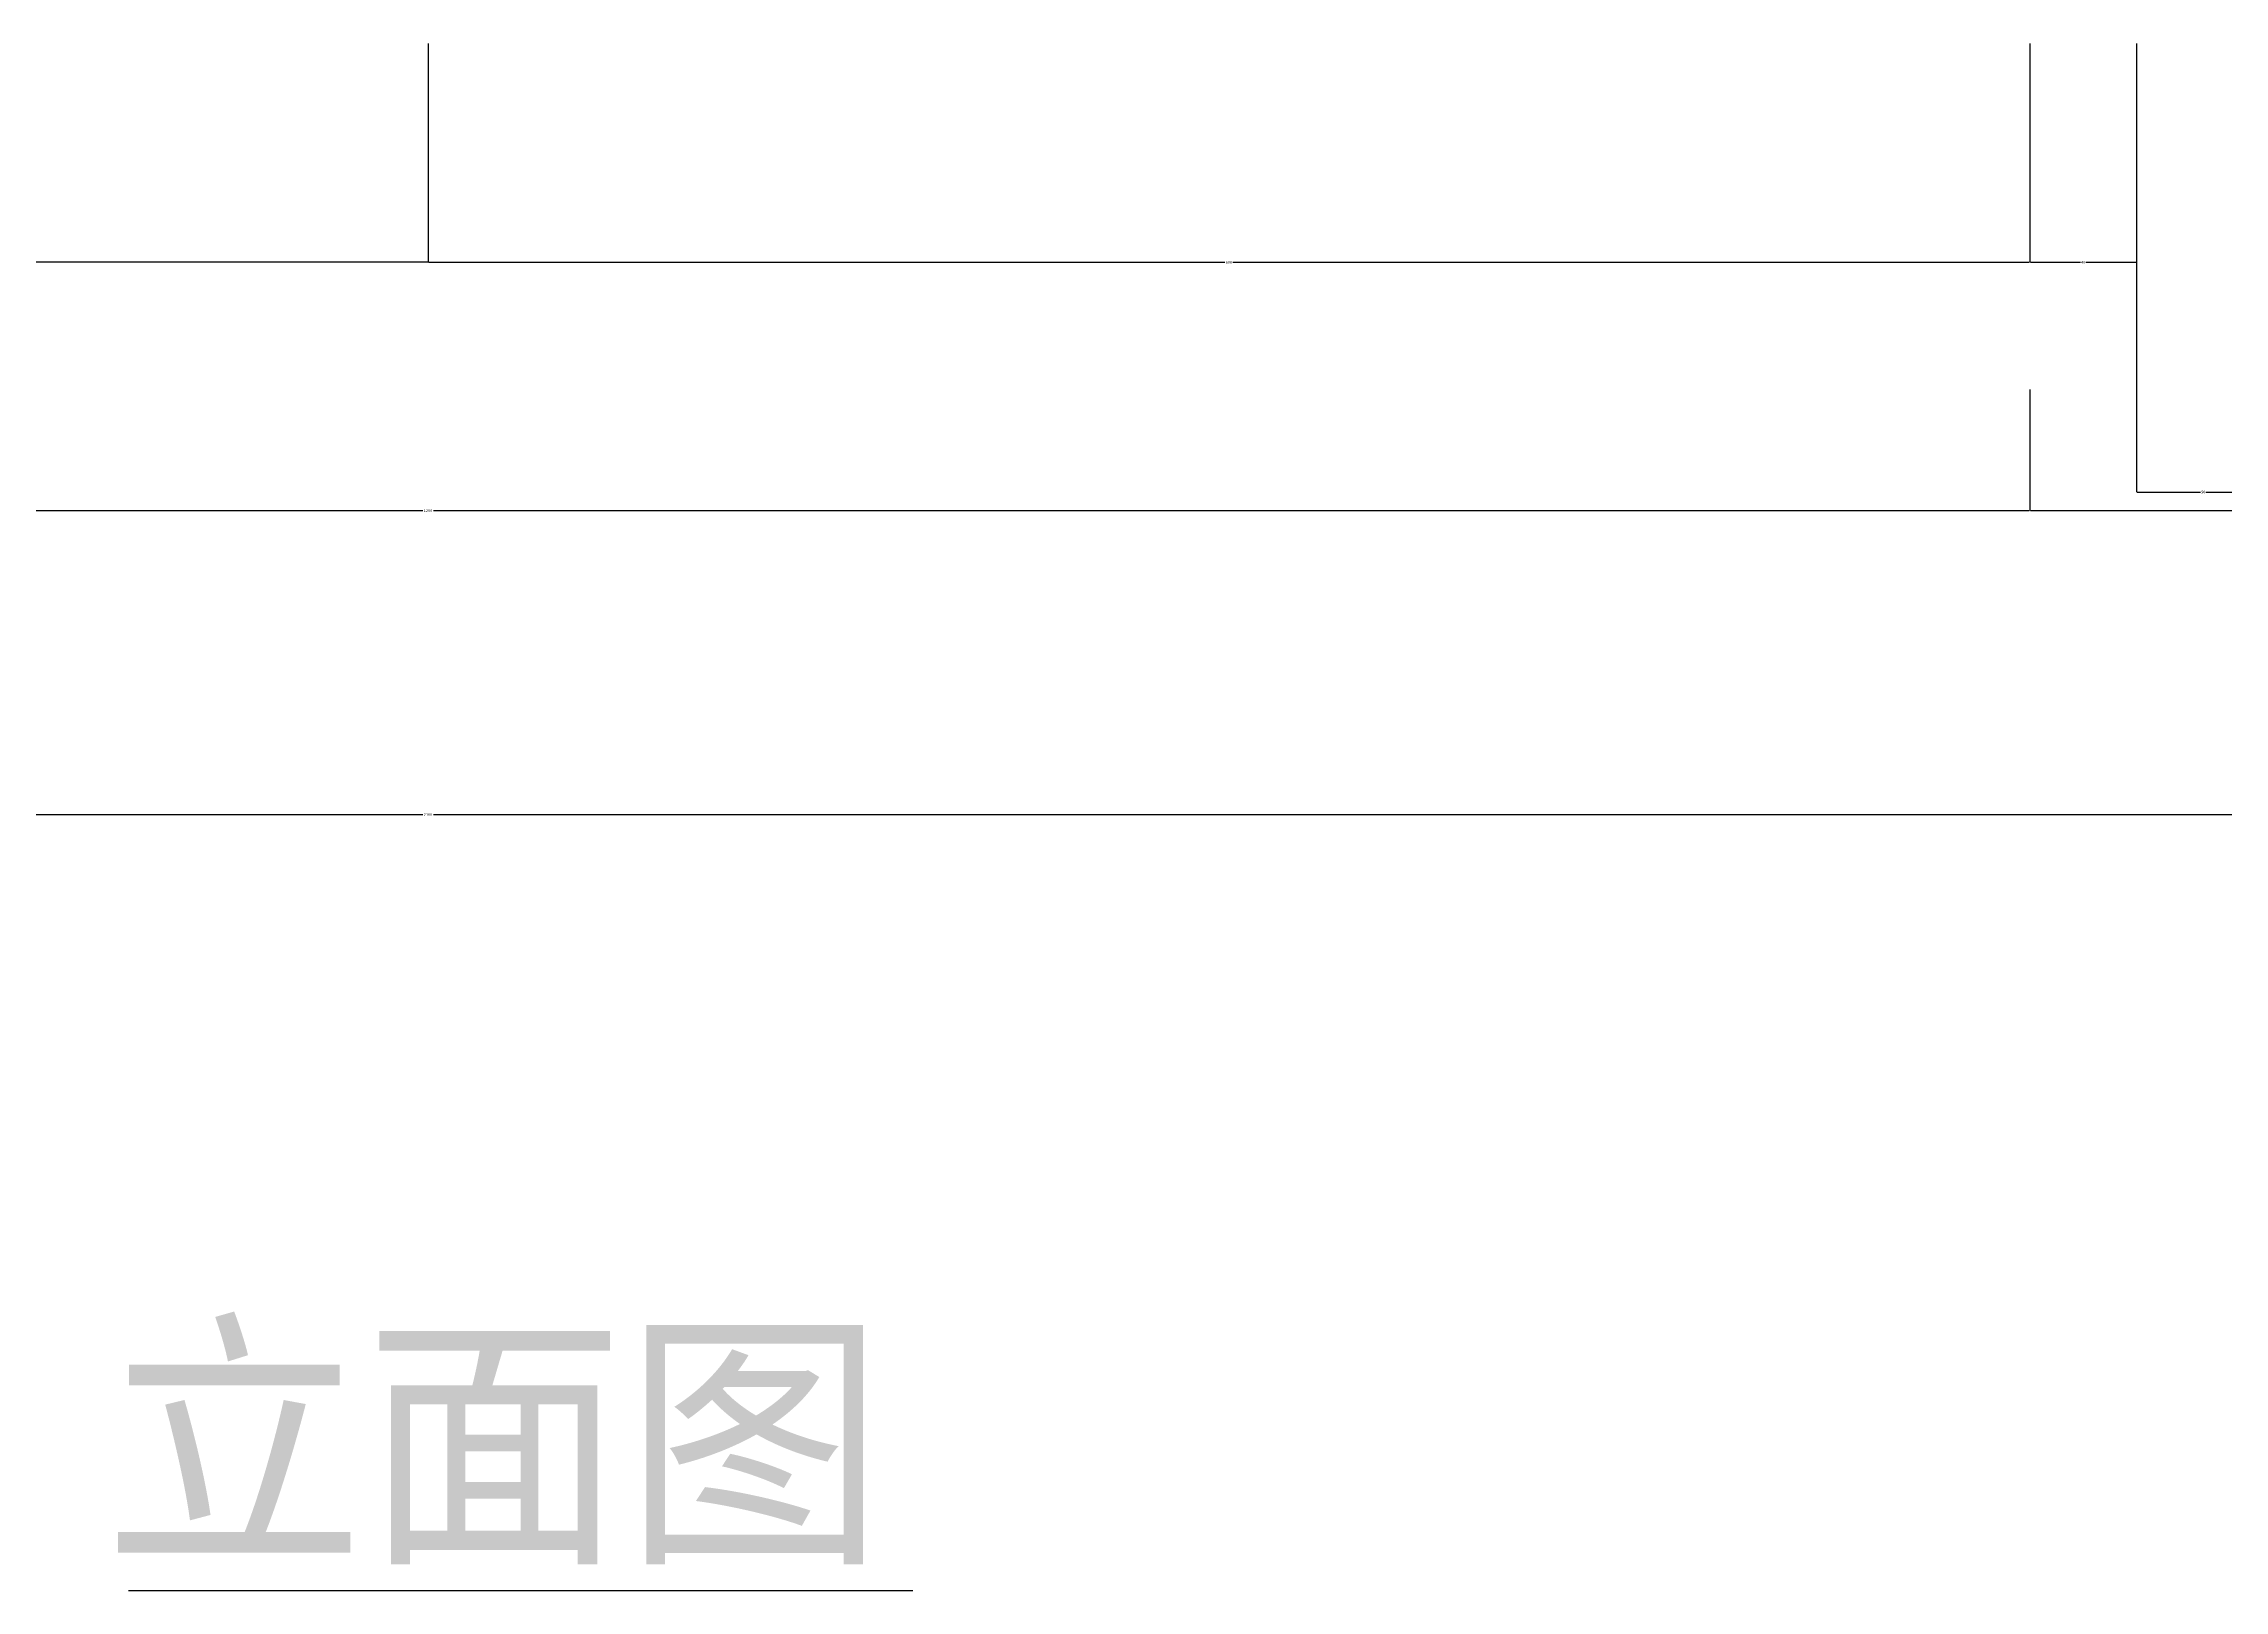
# Model space of a CAD drawing. Header units: metres. Extents: x 246 to 5278, y 334 to 7062.
# Drawn here: x 1688 to 2504, y 2894 to 3473 of the extents above; entities that cross this region are included whole.
import ezdxf

# ---------------------------------------------------------------- set-up
doc = ezdxf.new("R2010")
doc.units = ezdxf.units.M
doc.layers.add('DIM', color=3, linetype='Continuous')
doc.layers.add('TEXT', color=3, linetype='Continuous')
doc.dimstyles.get("Standard").update_dxf_attribs({"dimtxt": 2.5, "dimasz": 2.5, "dimexe": 1.25, "dimexo": 0.625, "dimtad": 1, "dimcen": 2.5, "dimazin": 3, "dimtfac": 1, "dimtmove": 0, "dimatfit": 3})

# ---------------------------------------------------------------- blocks, each defined once
blk = doc.blocks.new('*D6')
for p, q in [((1231.51, 3473.41), (1231.51, 3391.47)), ((1831.51, 3473.41), (1831.51, 3391.47)), ((1530.01, 3391.47), (1231.26, 3391.47)), ((1831.76, 3391.47), (1533.01, 3391.47))]:
    blk.add_line(p, q)
at = {"layer": 'Defpoints'}
for p in [(1231.51, 3473.41), (1831.51, 3473.41), (1831.51, 3391.47)]:
    blk.add_point(p, dxfattribs=at)
at = {"layer": 'DIM', "insert": (1531.51, 3391.47), "char_height": 1, "attachment_point": 5}
blk.add_mtext('600', dxfattribs=at)
blk = doc.blocks.new('*D11')
for p, q in [((2471.51, 3473.41), (2471.51, 3305.41)), ((2521.51, 3473.41), (2521.51, 3305.41)), ((2471.76, 3305.41), (2495.51, 3305.41)), ((2497.51, 3305.41), (2521.26, 3305.41))]:
    blk.add_line(p, q)
at = {"layer": 'Defpoints'}
for p in [(2471.51, 3473.41), (2521.51, 3473.41), (2471.51, 3305.41)]:
    blk.add_point(p, dxfattribs=at)
at = {"layer": 'DIM', "insert": (2496.51, 3305.41), "char_height": 1, "attachment_point": 5}
blk.add_mtext('50', dxfattribs=at)
blk = doc.blocks.new('*D12')
for p, q in [((2431.51, 3473.41), (2431.51, 3391.47)), ((2471.51, 3473.41), (2471.51, 3391.47)), ((2431.76, 3391.47), (2450.51, 3391.47)), ((2452.51, 3391.47), (2471.26, 3391.47))]:
    blk.add_line(p, q)
at = {"layer": 'Defpoints'}
for p in [(2431.51, 3473.41), (2471.51, 3473.41), (2431.51, 3391.47)]:
    blk.add_point(p, dxfattribs=at)
at = {"layer": 'DIM', "insert": (2451.51, 3391.47), "char_height": 1, "attachment_point": 5}
blk.add_mtext('40', dxfattribs=at)
blk = doc.blocks.new('*D13')
for p, q in [((1831.51, 3473.41), (1831.51, 3391.47)), ((2431.51, 3473.41), (2431.51, 3391.47)), ((1831.76, 3391.47), (2130.01, 3391.47)), ((2133.01, 3391.47), (2431.26, 3391.47))]:
    blk.add_line(p, q)
at = {"layer": 'Defpoints'}
for p in [(1831.51, 3473.41), (2431.51, 3473.41), (1831.51, 3391.47)]:
    blk.add_point(p, dxfattribs=at)
at = {"layer": 'DIM', "insert": (2131.51, 3391.47), "char_height": 1, "attachment_point": 5}
blk.add_mtext('600', dxfattribs=at)
blk = doc.blocks.new('*D22')
for p, q in [((741.51, 3250.83), (741.51, 3184.6)), ((2921.51, 3250.83), (2921.51, 3184.6)), ((741.76, 3184.6), (1829.51, 3184.6)), ((1833.51, 3184.6), (2921.26, 3184.6))]:
    blk.add_line(p, q)
at = {"layer": 'Defpoints'}
for p in [(741.51, 3250.83), (2921.51, 3250.83), (741.51, 3184.6)]:
    blk.add_point(p, dxfattribs=at)
at = {"layer": 'DIM', "insert": (1831.51, 3184.6), "char_height": 1, "attachment_point": 5}
blk.add_mtext('2180', dxfattribs=at)
blk = doc.blocks.new('*D23')
for p, q in [((1231.51, 3343.84), (1231.51, 3298.45)), ((2431.51, 3343.84), (2431.51, 3298.45)), ((1231.76, 3298.45), (1829.51, 3298.45)), ((1833.51, 3298.45), (2431.26, 3298.45))]:
    blk.add_line(p, q)
at = {"layer": 'Defpoints'}
for p in [(1231.51, 3343.84), (2431.51, 3343.84), (1231.51, 3298.45)]:
    blk.add_point(p, dxfattribs=at)
at = {"layer": 'DIM', "insert": (1831.51, 3298.45), "char_height": 1, "attachment_point": 5}
blk.add_mtext('1200', dxfattribs=at)
blk = doc.blocks.new('*D29')
for p, q in [((2431.51, 3343.84), (2431.51, 3298.45)), ((2921.51, 3343.84), (2921.51, 3298.45)), ((2431.76, 3298.45), (2675.01, 3298.45)), ((2678.01, 3298.45), (2921.26, 3298.45))]:
    blk.add_line(p, q)
at = {"layer": 'Defpoints'}
for p in [(2431.51, 3343.84), (2921.51, 3343.84), (2431.51, 3298.45)]:
    blk.add_point(p, dxfattribs=at)
at = {"layer": 'DIM', "insert": (2676.51, 3298.45), "char_height": 1, "attachment_point": 5}
blk.add_mtext('490', dxfattribs=at)

msp = doc.modelspace()

# ---------------------------------------------------------------- linework, layer by layer
at = {"layer": 'TEXT'}
msp.add_line((1719.26, 2893.9), (2013.14, 2893.9), dxfattribs=at)

# ---------------------------------------------------------------- texts
msp.add_text('立面图', height=75, dxfattribs=at).set_placement((1710.06, 2911.84))

# ---------------------------------------------------------------- dimensions: what is measured, and where the dimension line sits
at = {"layer": 'DIM'}
for base, p1, p2, picture, middle in [((1831.51, 3391.47), (1831.51, 3473.41), (1231.51, 3473.41), '*D6', (1531.51, 3391.47)), ((1831.51, 3391.47), (1831.51, 3473.41), (2431.51, 3473.41), '*D13', (2131.51, 3391.47)), ((2431.51, 3391.47), (2431.51, 3473.41), (2471.51, 3473.41), '*D12', (2451.51, 3391.47)), ((2471.51, 3305.41), (2471.51, 3473.41), (2521.51, 3473.41), '*D11', (2496.51, 3305.41)), ((1231.51, 3298.45), (1231.51, 3343.84), (2431.51, 3343.84), '*D23', (1831.51, 3298.45)), ((2431.51, 3298.45), (2431.51, 3343.84), (2921.51, 3343.84), '*D29', (2676.51, 3298.45)), ((741.51, 3184.6), (741.51, 3250.83), (2921.51, 3250.83), '*D22', (1831.51, 3184.6))]:
    dim = msp.add_linear_dim(base=base, p1=p1, p2=p2, dimstyle='Standard', dxfattribs=at)
    dim.commit()
    dim.dimension.update_dxf_attribs({"geometry": picture, "text_midpoint": middle})

doc.saveas('drawing.dxf')
